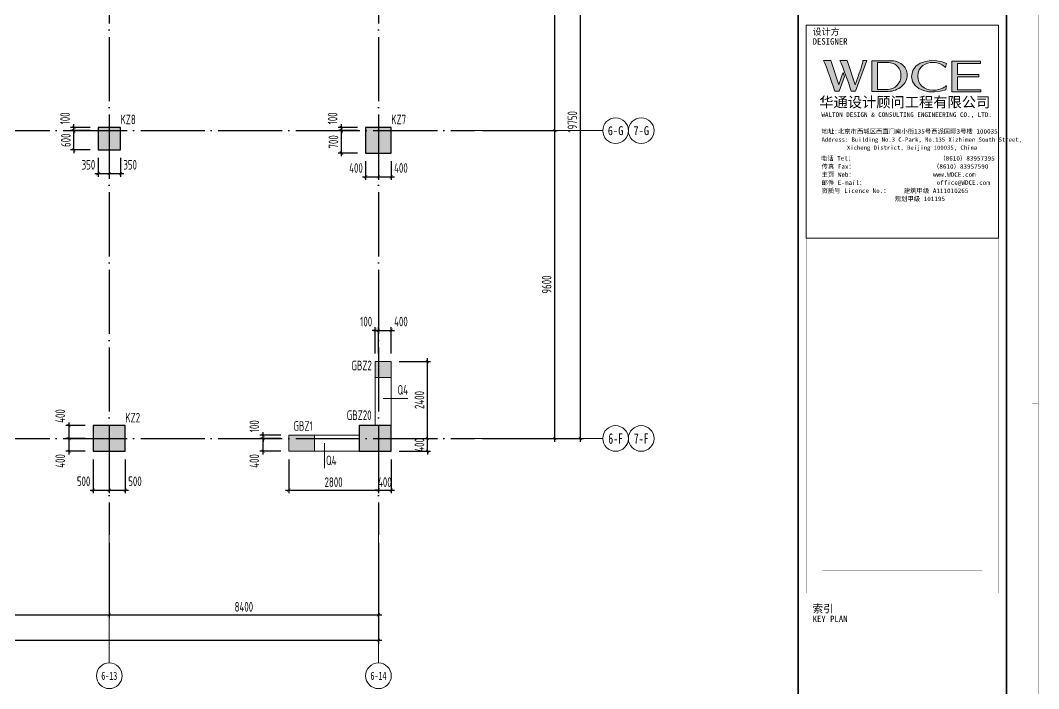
# Model space of a CAD drawing. Header units: millimetres. Extents: x -202076 to 1082610, y -439651 to 179350.
# Drawn here: x 141768 to 173545, y -146481 to -125643 of the extents above; entities that cross this region are included whole.
import ezdxf
from ezdxf.enums import TextEntityAlignment as Align

# ---------------------------------------------------------------- set-up
doc = ezdxf.new("R2010")
doc.units = ezdxf.units.MM
doc.header["$LTSCALE"] = 1000
doc.linetypes.add('DOTE', pattern=[2.42, 2, -0.2, 0.02, -0.2])
for name, color, linetype in [('02-TEXT_轴号', 7, 'Continuous'), ('A_AXIS-轴线', 36, 'DOTE'), ('AXIS_TEXT', 7, 'Continuous'), ('COLU', 5, 'Continuous')]:
    doc.layers.add(name, color=color, linetype=linetype)
for name, color, linetype, lineweight in [('COLU_TEXT', 6, 'Continuous', 0), ('DIM', 3, 'Continuous', 0), ('WALL', 2, 'Continuous', 0), ('墙柱名称编号', 7, 'Continuous', 18), ('墙柱轮廓', 7, 'Continuous', 18), ('墙身名称编号', 3, 'Continuous', 18), ('墙身标注引线', 3, 'Continuous', 18), ('边缘构件填充', 253, 'Continuous', 18)]:
    doc.layers.add(name, color=color, linetype=linetype, lineweight=lineweight)
doc.styles.add('_TCH_AXIS', font='STXIHEI.TTF', dxfattribs={"width": 0.75})
doc.styles.add('COMPLEX', font='COMPLEX')
doc.styles.add('TSSD_Dimension', font='tssdeng.shx', dxfattribs={"width": 0.7, "bigfont": 'hztxt.shx'})
doc.styles.add('TSSD_Rein', font='tssdeng.shx', dxfattribs={"width": 0.7, "bigfont": 'hztxt.shx'})
doc.styles.add('图签信息$0$hwxh', font='STXIHEI.TTF')
doc.styles.add('图签信息$0$华文细黑', font='STXIHEI.TTF', dxfattribs={"height": 10})
doc.dimstyles.new('TSSD_100_100', dxfattribs={"dimtxt": 300, "dimasz": 100, "dimexe": 100, "dimexo": 250, "dimgap": 100, "dimtad": 1, "dimdec": 0, "dimzin": 0, "dimdsep": 46, "dimtxsty": 'TSSD_Dimension', "dimblk": 'ARCHTICK', "dimcen": 0, "dimdle": 100, "dimclrt": 7, "dimadec": 0, "dimazin": 0, "dimtfac": 1, "dimtdec": 0, "dimtix": 1, "dimtmove": 2, "dimatfit": 3, "dimfxl": 1, "dimtolj": 1, "dimtzin": 0, "dimarcsym": 0})

# ---------------------------------------------------------------- blocks, each defined once
blk = doc.blocks.new('_AXISO')
blk.add_circle((0, 0), 0.5)
at = {"layer": 'AXIS_TEXT', "style": 'COMPLEX', "width": 1.041667}
blk.add_attdef('A', text='', height=0.56, dxfattribs=at).set_placement((-0.25, -0.28), (0.25, -0.28), align=Align.FIT)
blk = doc.blocks.new('图签信息$0$logo2')
h = blk.add_hatch(color=7)
h.paths.add_polyline_path([(19.02, -7.36), (15.84, -7.36), (15.84, -3.97), (18.97, -3.97), (18.97, -4.24), (16.46, -4.24), (16.46, -5.45), (18.81, -5.45), (18.81, -5.69), (16.47, -5.69), (16.47, -7.12), (19.02, -7.12)])
edge = h.paths.add_edge_path()
edge.add_spline(control_points=[(15.26, -4.21), (15.26, -4.21), (15.13, -4.65), (15.13, -4.65), (15.13, -4.65), (14.62, -4.1), (13.73, -4.1), (13.04, -4.1), (12.07, -4.54), (12.08, -5.62), (12.08, -6.49), (12.77, -7.16), (13.73, -7.17), (14.66, -7.17), (15.23, -6.68), (15.23, -6.68), (15.23, -6.68), (15.16, -7.11), (15.16, -7.11), (13.63, -7.7), (11.42, -7.29), (11.41, -5.64), (11.4, -3.72), (14.16, -3.66), (15.26, -4.21)], knot_values=[0, 0, 0, 0, 1, 1, 1, 2, 2, 2, 3, 3, 3, 4, 4, 4, 5, 5, 5, 6, 6, 6, 7, 7, 7, 8, 8, 8, 8], degree=3, periodic=0)
edge = h.paths.add_edge_path(flags=16)
edge.add_spline(control_points=[(10.23, -5.57), (10.23, -5.16), (10.12, -4.83), (9.9, -4.58), (9.63, -4.27), (9.23, -4.12), (8.69, -4.12), (8.69, -4.12), (7.64, -4.12), (7.64, -4.12), (7.64, -4.12), (7.64, -7.1), (7.64, -7.1), (7.64, -7.1), (8.66, -7.1), (8.66, -7.1), (9.13, -7.1), (9.52, -6.93), (9.82, -6.6), (10.09, -6.31), (10.23, -5.96), (10.23, -5.57)], knot_values=[0, 0, 0, 0, 1, 1, 1, 2, 2, 2, 3, 3, 3, 4, 4, 4, 5, 5, 5, 6, 6, 6, 7, 7, 7, 7], degree=3, periodic=0)
edge = h.paths.add_edge_path()
edge.add_spline(control_points=[(10.92, -5.51), (10.92, -5.96), (10.72, -6.37), (10.34, -6.72), (9.92, -7.1), (9.41, -7.29), (8.82, -7.29), (8.82, -7.29), (7.03, -7.29), (7.03, -7.29), (7.03, -7.29), (7.03, -3.92), (7.03, -3.92), (7.03, -3.92), (9.1, -3.92), (9.1, -3.92), (9.59, -3.92), (10.01, -4.06), (10.36, -4.34), (10.73, -4.64), (10.92, -5.03), (10.92, -5.51)], knot_values=[0, 0, 0, 0, 1, 1, 1, 2, 2, 2, 3, 3, 3, 4, 4, 4, 5, 5, 5, 6, 6, 6, 7, 7, 7, 7], degree=3, periodic=0)
at = {"lineweight": 0}
blk.add_lwpolyline([(19.02, -7.36), (15.84, -7.36), (15.84, -3.97), (18.97, -3.97), (18.97, -4.24), (16.46, -4.24), (16.46, -5.45), (18.81, -5.45), (18.81, -5.69), (16.47, -5.69), (16.47, -7.12), (19.02, -7.12), (19.02, -7.36)], dxfattribs=at)
for points, knots in [([(10.92, -5.51), (10.92, -5.96), (10.72, -6.37), (10.34, -6.72), (9.92, -7.1), (9.41, -7.29), (8.82, -7.29), (8.82, -7.29), (7.03, -7.29), (7.03, -7.29), (7.03, -7.29), (7.03, -3.92), (7.03, -3.92), (7.03, -3.92), (9.1, -3.92), (9.1, -3.92), (9.59, -3.92), (10.01, -4.06), (10.36, -4.34), (10.73, -4.64), (10.92, -5.03), (10.92, -5.51)], [0, 0, 0, 0, 1, 1, 1, 2, 2, 2, 3, 3, 3, 4, 4, 4, 5, 5, 5, 6, 6, 6, 7, 7, 7, 7]), ([(10.23, -5.57), (10.23, -5.16), (10.12, -4.83), (9.9, -4.58), (9.63, -4.27), (9.23, -4.12), (8.69, -4.12), (8.69, -4.12), (7.64, -4.12), (7.64, -4.12), (7.64, -4.12), (7.64, -7.1), (7.64, -7.1), (7.64, -7.1), (8.66, -7.1), (8.66, -7.1), (9.13, -7.1), (9.52, -6.93), (9.82, -6.6), (10.09, -6.31), (10.23, -5.96), (10.23, -5.57)], [0, 0, 0, 0, 1, 1, 1, 2, 2, 2, 3, 3, 3, 4, 4, 4, 5, 5, 5, 6, 6, 6, 7, 7, 7, 7]), ([(15.26, -4.21), (15.26, -4.21), (15.13, -4.65), (15.13, -4.65), (15.13, -4.65), (14.62, -4.1), (13.73, -4.1), (13.04, -4.1), (12.07, -4.54), (12.08, -5.62), (12.08, -6.49), (12.77, -7.16), (13.73, -7.17), (14.66, -7.17), (15.23, -6.68), (15.23, -6.68), (15.23, -6.68), (15.16, -7.11), (15.16, -7.11), (13.63, -7.7), (11.42, -7.29), (11.41, -5.64), (11.4, -3.72), (14.16, -3.66), (15.26, -4.21)], [0, 0, 0, 0, 1, 1, 1, 2, 2, 2, 3, 3, 3, 4, 4, 4, 5, 5, 5, 6, 6, 6, 7, 7, 7, 8, 8, 8, 8])]:
    blk.add_open_spline(points, degree=3, knots=knots, dxfattribs=at)
blk = doc.blocks.new('图签信息$0$logo1')
h = blk.add_hatch(color=8)
edge = h.paths.add_edge_path()
edge.add_spline(control_points=[(3.86, -5.21), (3.63, -5.88), (3.39, -6.56), (3.39, -6.56), (3.39, -6.56), (2.5, -3.91), (2.5, -3.91), (2.5, -3.91), (1.8, -3.91), (1.69, -3.91), (2.02, -4.39), (2.95, -7.27), (2.95, -7.27), (2.95, -7.27), (3.44, -7.27), (3.44, -7.27), (3.44, -7.27), (4.03, -5.66), (4.03, -5.66), (4.03, -5.66), (3.86, -5.21), (3.86, -5.21)], knot_values=[0, 0, 0, 0, 1, 1, 1, 2, 2, 2, 3, 3, 3, 4, 4, 4, 5, 5, 5, 6, 6, 6, 7, 7, 7, 7], degree=3, periodic=0)
h = blk.add_hatch(color=7)
edge = h.paths.add_edge_path()
edge.add_spline(control_points=[(6.04, -3.91), (6.09, -4.1), (5.2, -6.56), (5.2, -6.56), (5.2, -6.56), (4.3, -3.91), (4.3, -3.91), (4.3, -3.91), (3.6, -3.91), (3.49, -3.91), (3.82, -4.39), (4.75, -7.27), (4.75, -7.27), (4.75, -7.27), (5.24, -7.27), (5.24, -7.27), (5.24, -7.27), (6.33, -4.3), (6.33, -4.3), (6.33, -4.3), (6.48, -3.91), (6.48, -3.91), (6.48, -3.91), (6.21, -3.91), (6.04, -3.91)], knot_values=[0, 0, 0, 0, 1, 1, 1, 2, 2, 2, 3, 3, 3, 4, 4, 4, 5, 5, 5, 6, 6, 6, 7, 7, 7, 8, 8, 8, 8], degree=3, periodic=0)
at = {"color": 8, "lineweight": 0}
blk.add_open_spline([(3.86, -5.21), (3.63, -5.88), (3.39, -6.56), (3.39, -6.56), (3.39, -6.56), (2.5, -3.91), (2.5, -3.91), (2.5, -3.91), (1.8, -3.91), (1.69, -3.91), (2.02, -4.39), (2.95, -7.27), (2.95, -7.27), (2.95, -7.27), (3.44, -7.27), (3.44, -7.27), (3.44, -7.27), (4.03, -5.66), (4.03, -5.66), (4.03, -5.66), (3.86, -5.21), (3.86, -5.21)], degree=3, knots=[0, 0, 0, 0, 1, 1, 1, 2, 2, 2, 3, 3, 3, 4, 4, 4, 5, 5, 5, 6, 6, 6, 7, 7, 7, 7], dxfattribs=at)
at = {"lineweight": 0}
blk.add_open_spline([(6.04, -3.91), (6.09, -4.1), (5.2, -6.56), (5.2, -6.56), (5.2, -6.56), (4.3, -3.91), (4.3, -3.91), (4.3, -3.91), (3.6, -3.91), (3.49, -3.91), (3.82, -4.39), (4.75, -7.27), (4.75, -7.27), (4.75, -7.27), (5.24, -7.27), (5.24, -7.27), (5.24, -7.27), (6.33, -4.3), (6.33, -4.3), (6.33, -4.3), (6.48, -3.91), (6.48, -3.91), (6.48, -3.91), (6.21, -3.91), (6.04, -3.91)], degree=3, knots=[0, 0, 0, 0, 1, 1, 1, 2, 2, 2, 3, 3, 3, 4, 4, 4, 5, 5, 5, 6, 6, 6, 7, 7, 7, 8, 8, 8, 8], dxfattribs=at)
blk.add_blockref('图签信息$0$logo2', (0, 0))
blk = doc.blocks.new('图签信息$0$时间-logo')
at = {"layer": 'Defpoints', "lineweight": 0}
blk.add_lwpolyline([(0, -23.46), (-21.17, -23.46), (-21.17, 0), (0, 0), (0, -23.46)], dxfattribs=at)
blk.add_blockref('图签信息$0$logo1', (-20.97, 0))
at = {"style": '图签信息$0$hwxh'}
for s, height, p in [('华通设计顾问工程有限公司 ', 1.15, (-19.73, -9.05)), ('WALTON DESIGN & CONSULTING ENGINEERING CO., LTD.', 0.5, (-19.5, -10.1)), ('Address: Building No.3 C-Park, No.135 Xizhimen South Street, ', 0.47, (-19.48, -12.83)), ('地址:北京市西城区西直门南小街135号西派国际3号楼 100035', 0.5, (-19.48, -11.94)), ('Xicheng District, Beijing 100035, China ', 0.47, (-16.69, -13.72)), ('电话 Tel：                        （8610）83957395 ', 0.5, (-19.56, -14.91)), ('传真 Fax：                      （8610）83957590 ', 0.5, (-19.48, -15.8)), ('主页 Web：                      www.WDCE.com ', 0.5, (-19.48, -16.69)), ('资质号 Licence No.：    建筑甲级 A111010265 ', 0.5, (-19.48, -18.47)), ('邮件 E-mail：                    office@WDCE.com ', 0.5, (-19.48, -17.58)), ('   规划甲级 101195', 0.5, (-12.6, -19.36))]:
    blk.add_text(s, height=height, dxfattribs=at).set_placement(p)
blk = doc.blocks.new('图签信息')
at = {"const_width": 0.5}
blk.add_lwpolyline([(-65, 0), (0, 0), (0, 500.5), (-65, 500.5)], close=True, dxfattribs=at)
at = {"const_width": 0.05}
for points in [[(-62.5, 404.92), (-62.5, 227.83)], [(-62.5, 404.92), (-2.5, 404.92)], [(-62.5, 227.83), (-2.5, 227.83), (-2.5, 404.92)], [(-57.5, 338.36), (-7.5, 338.36)], [(-57.5, 288.83), (-7.5, 288.83)], [(-57.5, 234.85), (-7.5, 234.85)], [(-62.5, 227.83), (-2.5, 227.83)], [(-62.5, 217.74), (-2.5, 217.74)]]:
    blk.add_lwpolyline(points, dxfattribs=at)
at = {"ltscale": 0.001, "xscale": 2.834689937531525, "yscale": 2.834689937531525, "zscale": 2.834689937531525}
blk.add_blockref('图签信息$0$时间-logo', (-2.5, 404.92), dxfattribs=at)
at = {"style": '图签信息$0$华文细黑'}
for s, height, p in [('设计方', 2, (-60.5, 403.83)), ('DESIGNER', 2, (-60.5, 400.83)), ('索引', 2.4, (-60.5, 224.14)), ('KEY PLAN', 2, (-60.5, 220.74))]:
    blk.add_text(s, height=height, dxfattribs=at).set_placement(p, align=Align.TOP_LEFT)
blk = doc.blocks.new('图签-A1')
at = {"color": 2}
blk.add_blockref('图签信息', (0, 0), dxfattribs=at)
blk = doc.blocks.new('_ARCHTICK')
at = {"color": 0, "linetype": 'ByBlock', "const_width": 0.15}
blk.add_lwpolyline([(-0.5, -0.5), (0.5, 0.5)], dxfattribs=at)
blk = doc.blocks.new('*D659')
at = {"layer": 'Defpoints', "color": 0, "transparency": 16777216}
for p in [(155943, -129081), (158443, -129081), (155943, -138681)]:
    blk.add_point(p, dxfattribs=at)
at = {"layer": 'DIM', "color": 0, "lineweight": -2, "transparency": 16777216}
for p, q in [((158443, -138781), (158443, -128981)), ((156193, -129081), (158543, -129081)), ((156193, -138681), (158543, -138681))]:
    blk.add_line(p, q, dxfattribs=at)
at = {"layer": 'DIM', "color": 0, "lineweight": -2, "transparency": 16777216, "xscale": 100, "yscale": 100, "zscale": 100}
for p, rotation in [((158443, -129081), 90), ((158443, -138681), 270)]:
    blk.add_blockref('_ARCHTICK', p, dxfattribs=dict(at, rotation=rotation))
at = {"layer": 'DIM', "color": 7, "transparency": 16777216, "insert": (158193, -133881), "char_height": 300, "attachment_point": 5, "rotation": 90, "style": 'TSSD_Dimension'}
blk.add_mtext('\\A1;9600', dxfattribs=at)
blk = doc.blocks.new('*D660')
at = {"layer": 'Defpoints', "color": 0, "transparency": 16777216}
for p in [(155943, -119481), (158443, -119481), (155943, -129081)]:
    blk.add_point(p, dxfattribs=at)
at = {"layer": 'DIM', "color": 0, "lineweight": -2, "transparency": 16777216}
for p, q in [((156193, -119481), (158543, -119481)), ((158443, -129181), (158443, -119381)), ((156193, -129081), (158543, -129081))]:
    blk.add_line(p, q, dxfattribs=at)
at = {"layer": 'DIM', "color": 0, "lineweight": -2, "transparency": 16777216, "xscale": 100, "yscale": 100, "zscale": 100}
for p, rotation in [((158443, -119481), 90), ((158443, -129081), 270)]:
    blk.add_blockref('_ARCHTICK', p, dxfattribs=dict(at, rotation=rotation))
at = {"layer": 'DIM', "color": 7, "transparency": 16777216, "insert": (158193, -124281), "char_height": 300, "attachment_point": 5, "rotation": 90, "style": 'TSSD_Dimension'}
blk.add_mtext('\\A1;9600', dxfattribs=at)
blk = doc.blocks.new('*D661')
at = {"layer": 'Defpoints', "color": 0, "transparency": 16777216}
for p in [(155943, -118931), (159243, -118931), (155943, -138681)]:
    blk.add_point(p, dxfattribs=at)
at = {"layer": 'DIM', "color": 0, "lineweight": -2, "transparency": 16777216}
for p, q in [((159243, -138781), (159243, -118831)), ((156193, -118931), (159343, -118931)), ((156193, -138681), (159343, -138681))]:
    blk.add_line(p, q, dxfattribs=at)
at = {"layer": 'DIM', "color": 0, "lineweight": -2, "transparency": 16777216, "xscale": 100, "yscale": 100, "zscale": 100}
for p, rotation in [((159243, -118931), 90), ((159243, -138681), 270)]:
    blk.add_blockref('_ARCHTICK', p, dxfattribs=dict(at, rotation=rotation))
at = {"layer": 'DIM', "color": 7, "transparency": 16777216, "insert": (158993, -128806), "char_height": 300, "attachment_point": 5, "rotation": 90, "style": 'TSSD_Dimension'}
blk.add_mtext('\\A1;19750', dxfattribs=at)
blk = doc.blocks.new('*D667')
at = {"layer": 'Defpoints', "color": 0, "transparency": 16777216}
for p in [(136143, -141681), (144543, -141681), (144543, -144181)]:
    blk.add_point(p, dxfattribs=at)
at = {"layer": 'DIM', "color": 0, "lineweight": -2, "transparency": 16777216}
for p, q in [((136143, -141931), (136143, -144281)), ((144543, -141931), (144543, -144281)), ((136043, -144181), (144643, -144181))]:
    blk.add_line(p, q, dxfattribs=at)
at = {"layer": 'DIM', "color": 0, "lineweight": -2, "transparency": 16777216, "xscale": 100, "yscale": 100, "zscale": 100, "rotation": 180}
blk.add_blockref('_ARCHTICK', (136143, -144181), dxfattribs=at)
at = {"layer": 'DIM', "color": 0, "lineweight": -2, "transparency": 16777216, "xscale": 100, "yscale": 100, "zscale": 100}
blk.add_blockref('_ARCHTICK', (144543, -144181), dxfattribs=at)
at = {"layer": 'DIM', "color": 7, "transparency": 16777216, "insert": (140343, -143931), "char_height": 300, "attachment_point": 5, "style": 'TSSD_Dimension'}
blk.add_mtext('\\A1;8400', dxfattribs=at)
blk = doc.blocks.new('*D668')
at = {"layer": 'Defpoints', "color": 0, "transparency": 16777216}
for p in [(144543, -141681), (152943, -141681), (152943, -144181)]:
    blk.add_point(p, dxfattribs=at)
at = {"layer": 'DIM', "color": 0, "lineweight": -2, "transparency": 16777216}
for p, q in [((144543, -141931), (144543, -144281)), ((152943, -141931), (152943, -144281)), ((144443, -144181), (153043, -144181))]:
    blk.add_line(p, q, dxfattribs=at)
at = {"layer": 'DIM', "color": 0, "lineweight": -2, "transparency": 16777216, "xscale": 100, "yscale": 100, "zscale": 100, "rotation": 180}
blk.add_blockref('_ARCHTICK', (144543, -144181), dxfattribs=at)
at = {"layer": 'DIM', "color": 0, "lineweight": -2, "transparency": 16777216, "xscale": 100, "yscale": 100, "zscale": 100}
blk.add_blockref('_ARCHTICK', (152943, -144181), dxfattribs=at)
at = {"layer": 'DIM', "color": 7, "transparency": 16777216, "insert": (148743, -143931), "char_height": 300, "attachment_point": 5, "style": 'TSSD_Dimension'}
blk.add_mtext('\\A1;8400', dxfattribs=at)
blk = doc.blocks.new('*D669')
at = {"layer": 'Defpoints', "color": 0, "transparency": 16777216}
for p in [(102543, -141681), (152943, -141681), (102543, -144981)]:
    blk.add_point(p, dxfattribs=at)
at = {"layer": 'DIM', "color": 0, "lineweight": -2, "transparency": 16777216}
for p, q in [((102543, -141931), (102543, -145081)), ((152943, -141931), (152943, -145081)), ((153043, -144981), (102443, -144981))]:
    blk.add_line(p, q, dxfattribs=at)
at = {"layer": 'DIM', "color": 0, "lineweight": -2, "transparency": 16777216, "xscale": 100, "yscale": 100, "zscale": 100, "rotation": 180}
blk.add_blockref('_ARCHTICK', (102543, -144981), dxfattribs=at)
at = {"layer": 'DIM', "color": 0, "lineweight": -2, "transparency": 16777216, "xscale": 100, "yscale": 100, "zscale": 100}
blk.add_blockref('_ARCHTICK', (152943, -144981), dxfattribs=at)
at = {"layer": 'DIM', "color": 7, "transparency": 16777216, "insert": (127743, -144731), "char_height": 300, "attachment_point": 5, "style": 'TSSD_Dimension'}
blk.add_mtext('\\A1;50400', dxfattribs=at)
blk = doc.blocks.new('*D686')
at = {"layer": 'Defpoints', "color": 0, "transparency": 16777216}
for p in [(144043, -139081), (144543, -139081), (144543, -140291)]:
    blk.add_point(p, dxfattribs=at)
at = {"layer": 'DIM', "color": 0, "lineweight": -2, "transparency": 16777216}
for p, q in [((144043, -139331), (144043, -140391)), ((144543, -139331), (144543, -140391)), ((143943, -140291), (144643, -140291))]:
    blk.add_line(p, q, dxfattribs=at)
at = {"layer": 'DIM', "color": 0, "lineweight": -2, "transparency": 16777216, "xscale": 100, "yscale": 100, "zscale": 100, "rotation": 180}
blk.add_blockref('_ARCHTICK', (144043, -140291), dxfattribs=at)
at = {"layer": 'DIM', "color": 0, "lineweight": -2, "transparency": 16777216, "xscale": 100, "yscale": 100, "zscale": 100}
blk.add_blockref('_ARCHTICK', (144543, -140291), dxfattribs=at)
at = {"layer": 'DIM', "color": 7, "transparency": 16777216, "insert": (143742, -140016), "char_height": 300, "attachment_point": 5, "style": 'TSSD_Dimension'}
blk.add_mtext('\\A1;500', dxfattribs=at)
blk = doc.blocks.new('*D687')
at = {"layer": 'Defpoints', "color": 0, "transparency": 16777216}
for p in [(144543, -139081), (145043, -139081), (145043, -140291)]:
    blk.add_point(p, dxfattribs=at)
at = {"layer": 'DIM', "color": 0, "lineweight": -2, "transparency": 16777216}
for p, q in [((144543, -139331), (144543, -140391)), ((145043, -139331), (145043, -140391)), ((144443, -140291), (145143, -140291))]:
    blk.add_line(p, q, dxfattribs=at)
at = {"layer": 'DIM', "color": 0, "lineweight": -2, "transparency": 16777216, "xscale": 100, "yscale": 100, "zscale": 100, "rotation": 180}
blk.add_blockref('_ARCHTICK', (144543, -140291), dxfattribs=at)
at = {"layer": 'DIM', "color": 0, "lineweight": -2, "transparency": 16777216, "xscale": 100, "yscale": 100, "zscale": 100}
blk.add_blockref('_ARCHTICK', (145043, -140291), dxfattribs=at)
at = {"layer": 'DIM', "color": 7, "transparency": 16777216, "insert": (145344, -140016), "char_height": 300, "attachment_point": 5, "style": 'TSSD_Dimension'}
blk.add_mtext('\\A1;500', dxfattribs=at)
blk = doc.blocks.new('*D688')
at = {"layer": 'Defpoints', "color": 0, "transparency": 16777216}
for p in [(150143, -139081), (152943, -139081), (152943, -140291)]:
    blk.add_point(p, dxfattribs=at)
at = {"layer": 'DIM', "color": 0, "lineweight": -2, "transparency": 16777216}
for p, q in [((150143, -139331), (150143, -140391)), ((152943, -139331), (152943, -140391)), ((150043, -140291), (153043, -140291))]:
    blk.add_line(p, q, dxfattribs=at)
at = {"layer": 'DIM', "color": 0, "lineweight": -2, "transparency": 16777216, "xscale": 100, "yscale": 100, "zscale": 100, "rotation": 180}
blk.add_blockref('_ARCHTICK', (150143, -140291), dxfattribs=at)
at = {"layer": 'DIM', "color": 0, "lineweight": -2, "transparency": 16777216, "xscale": 100, "yscale": 100, "zscale": 100}
blk.add_blockref('_ARCHTICK', (152943, -140291), dxfattribs=at)
at = {"layer": 'DIM', "color": 7, "transparency": 16777216, "insert": (151543, -140041), "char_height": 300, "attachment_point": 5, "style": 'TSSD_Dimension'}
blk.add_mtext('\\A1;2800', dxfattribs=at)
blk = doc.blocks.new('*D689')
at = {"layer": 'Defpoints', "color": 0, "transparency": 16777216}
for p in [(152943, -139081), (153343, -139081), (153343, -140291)]:
    blk.add_point(p, dxfattribs=at)
at = {"layer": 'DIM', "color": 0, "lineweight": -2, "transparency": 16777216}
for p, q in [((152943, -139331), (152943, -140391)), ((153343, -139331), (153343, -140391)), ((152943, -140291), (152843, -140291)), ((152943, -140291), (153343, -140291)), ((153343, -140291), (153443, -140291))]:
    blk.add_line(p, q, dxfattribs=at)
at = {"layer": 'DIM', "color": 0, "lineweight": -2, "transparency": 16777216, "xscale": 100, "yscale": 100, "zscale": 100}
blk.add_blockref('_ARCHTICK', (152943, -140291), dxfattribs=at)
at = {"layer": 'DIM', "color": 0, "lineweight": -2, "transparency": 16777216, "xscale": 100, "yscale": 100, "zscale": 100, "rotation": 180}
blk.add_blockref('_ARCHTICK', (153343, -140291), dxfattribs=at)
at = {"layer": 'DIM', "color": 7, "transparency": 16777216, "insert": (153143, -140041), "char_height": 300, "attachment_point": 5, "style": 'TSSD_Dimension'}
blk.add_mtext('\\A1;400', dxfattribs=at)
blk = doc.blocks.new('*D692')
at = {"layer": 'Defpoints', "color": 0, "transparency": 16777216}
for p in [(152943, -135309), (152843, -136281), (152943, -136281)]:
    blk.add_point(p, dxfattribs=at)
at = {"layer": 'DIM', "color": 0, "lineweight": -2, "transparency": 16777216}
for p, q in [((152843, -135309), (152743, -135309)), ((152843, -136031), (152843, -135209)), ((152843, -135309), (152943, -135309)), ((152943, -136031), (152943, -135209)), ((152943, -135309), (153043, -135309))]:
    blk.add_line(p, q, dxfattribs=at)
at = {"layer": 'DIM', "color": 0, "lineweight": -2, "transparency": 16777216, "xscale": 100, "yscale": 100, "zscale": 100}
blk.add_blockref('_ARCHTICK', (152843, -135309), dxfattribs=at)
at = {"layer": 'DIM', "color": 0, "lineweight": -2, "transparency": 16777216, "xscale": 100, "yscale": 100, "zscale": 100, "rotation": 180}
blk.add_blockref('_ARCHTICK', (152943, -135309), dxfattribs=at)
at = {"layer": 'DIM', "color": 7, "transparency": 16777216, "insert": (152560, -135034), "char_height": 300, "attachment_point": 5, "style": 'TSSD_Dimension'}
blk.add_mtext('\\A1;100', dxfattribs=at)
blk = doc.blocks.new('*D693')
at = {"layer": 'Defpoints', "color": 0, "transparency": 16777216}
for p in [(153343, -135309), (152943, -136281), (153343, -136281)]:
    blk.add_point(p, dxfattribs=at)
at = {"layer": 'DIM', "color": 0, "lineweight": -2, "transparency": 16777216}
for p, q in [((152843, -135309), (153443, -135309)), ((152943, -136031), (152943, -135209)), ((153343, -136031), (153343, -135209))]:
    blk.add_line(p, q, dxfattribs=at)
at = {"layer": 'DIM', "color": 0, "lineweight": -2, "transparency": 16777216, "xscale": 100, "yscale": 100, "zscale": 100, "rotation": 180}
blk.add_blockref('_ARCHTICK', (152943, -135309), dxfattribs=at)
at = {"layer": 'DIM', "color": 0, "lineweight": -2, "transparency": 16777216, "xscale": 100, "yscale": 100, "zscale": 100}
blk.add_blockref('_ARCHTICK', (153343, -135309), dxfattribs=at)
at = {"layer": 'DIM', "color": 7, "transparency": 16777216, "insert": (153644, -135034), "char_height": 300, "attachment_point": 5, "style": 'TSSD_Dimension'}
blk.add_mtext('\\A1;400', dxfattribs=at)
blk = doc.blocks.new('*D701')
at = {"layer": 'Defpoints', "color": 0, "transparency": 16777216}
for p in [(153343, -138681), (154472, -138681), (153343, -139081)]:
    blk.add_point(p, dxfattribs=at)
at = {"layer": 'DIM', "color": 0, "lineweight": -2, "transparency": 16777216}
for p, q in [((153593, -138681), (154572, -138681)), ((154472, -138681), (154472, -138581)), ((154472, -139081), (154472, -138681)), ((153593, -139081), (154572, -139081)), ((154472, -139081), (154472, -139181))]:
    blk.add_line(p, q, dxfattribs=at)
at = {"layer": 'DIM', "color": 0, "lineweight": -2, "transparency": 16777216, "xscale": 100, "yscale": 100, "zscale": 100}
for p, rotation in [((154472, -138681), 270), ((154472, -139081), 90)]:
    blk.add_blockref('_ARCHTICK', p, dxfattribs=dict(at, rotation=rotation))
at = {"layer": 'DIM', "color": 7, "transparency": 16777216, "insert": (154222, -138881), "char_height": 300, "attachment_point": 5, "rotation": 90, "style": 'TSSD_Dimension'}
blk.add_mtext('\\A1;400', dxfattribs=at)
blk = doc.blocks.new('*D702')
at = {"layer": 'Defpoints', "color": 0, "transparency": 16777216}
for p in [(153343, -136281), (154472, -136281), (153343, -138681)]:
    blk.add_point(p, dxfattribs=at)
at = {"layer": 'DIM', "color": 0, "lineweight": -2, "transparency": 16777216}
for p, q in [((153593, -136281), (154572, -136281)), ((154472, -138781), (154472, -136181)), ((153593, -138681), (154572, -138681))]:
    blk.add_line(p, q, dxfattribs=at)
at = {"layer": 'DIM', "color": 0, "lineweight": -2, "transparency": 16777216, "xscale": 100, "yscale": 100, "zscale": 100}
for p, rotation in [((154472, -136281), 90), ((154472, -138681), 270)]:
    blk.add_blockref('_ARCHTICK', p, dxfattribs=dict(at, rotation=rotation))
at = {"layer": 'DIM', "color": 7, "transparency": 16777216, "insert": (154222, -137481), "char_height": 300, "attachment_point": 5, "rotation": 90, "style": 'TSSD_Dimension'}
blk.add_mtext('\\A1;2400', dxfattribs=at)
blk = doc.blocks.new('*D723')
at = {"layer": 'Defpoints', "color": 0, "transparency": 16777216}
for p in [(143287, -138681), (144043, -138681), (144043, -139081)]:
    blk.add_point(p, dxfattribs=at)
at = {"layer": 'DIM', "color": 0, "lineweight": -2, "transparency": 16777216}
for p, q in [((143793, -138681), (143187, -138681)), ((143287, -139181), (143287, -138581)), ((143793, -139081), (143187, -139081))]:
    blk.add_line(p, q, dxfattribs=at)
at = {"layer": 'DIM', "color": 0, "lineweight": -2, "transparency": 16777216, "xscale": 100, "yscale": 100, "zscale": 100}
for p, rotation in [((143287, -138681), 90), ((143287, -139081), 270)]:
    blk.add_blockref('_ARCHTICK', p, dxfattribs=dict(at, rotation=rotation))
at = {"layer": 'DIM', "color": 7, "transparency": 16777216, "insert": (143012, -139382), "char_height": 300, "attachment_point": 5, "rotation": 90, "style": 'TSSD_Dimension'}
blk.add_mtext('\\A1;400', dxfattribs=at)
blk = doc.blocks.new('*D724')
at = {"layer": 'Defpoints', "color": 0, "transparency": 16777216}
for p in [(143287, -138281), (144043, -138281), (144043, -138681)]:
    blk.add_point(p, dxfattribs=at)
at = {"layer": 'DIM', "color": 0, "lineweight": -2, "transparency": 16777216}
for p, q in [((143287, -138781), (143287, -138181)), ((143793, -138281), (143187, -138281)), ((143793, -138681), (143187, -138681))]:
    blk.add_line(p, q, dxfattribs=at)
at = {"layer": 'DIM', "color": 0, "lineweight": -2, "transparency": 16777216, "xscale": 100, "yscale": 100, "zscale": 100}
for p, rotation in [((143287, -138281), 90), ((143287, -138681), 270)]:
    blk.add_blockref('_ARCHTICK', p, dxfattribs=dict(at, rotation=rotation))
at = {"layer": 'DIM', "color": 7, "transparency": 16777216, "insert": (143012, -137980), "char_height": 300, "attachment_point": 5, "rotation": 90, "style": 'TSSD_Dimension'}
blk.add_mtext('\\A1;400', dxfattribs=at)
blk = doc.blocks.new('*D737')
at = {"layer": 'Defpoints', "color": 0, "transparency": 16777216}
for p in [(143437, -129081), (144193, -129081), (144193, -129681)]:
    blk.add_point(p, dxfattribs=at)
at = {"layer": 'DIM', "color": 0, "lineweight": -2, "transparency": 16777216}
for p, q in [((143437, -129081), (143437, -128981)), ((143943, -129081), (143337, -129081)), ((143437, -129681), (143437, -129081)), ((143943, -129681), (143337, -129681)), ((143437, -129681), (143437, -129781))]:
    blk.add_line(p, q, dxfattribs=at)
at = {"layer": 'DIM', "color": 0, "lineweight": -2, "transparency": 16777216, "xscale": 100, "yscale": 100, "zscale": 100}
for p, rotation in [((143437, -129081), 270), ((143437, -129681), 90)]:
    blk.add_blockref('_ARCHTICK', p, dxfattribs=dict(at, rotation=rotation))
at = {"layer": 'DIM', "color": 7, "transparency": 16777216, "insert": (143187, -129381), "char_height": 300, "attachment_point": 5, "rotation": 90, "style": 'TSSD_Dimension'}
blk.add_mtext('\\A1;600', dxfattribs=at)
blk = doc.blocks.new('*D738')
at = {"layer": 'Defpoints', "color": 0, "transparency": 16777216}
for p in [(143437, -128981), (144193, -128981), (144193, -129081)]:
    blk.add_point(p, dxfattribs=at)
at = {"layer": 'DIM', "color": 0, "lineweight": -2, "transparency": 16777216}
for p, q in [((143943, -128981), (143337, -128981)), ((143437, -128981), (143437, -128881)), ((143437, -129081), (143437, -128981)), ((143943, -129081), (143337, -129081)), ((143437, -129081), (143437, -129181))]:
    blk.add_line(p, q, dxfattribs=at)
at = {"layer": 'DIM', "color": 0, "lineweight": -2, "transparency": 16777216, "xscale": 100, "yscale": 100, "zscale": 100}
for p, rotation in [((143437, -128981), 270), ((143437, -129081), 90)]:
    blk.add_blockref('_ARCHTICK', p, dxfattribs=dict(at, rotation=rotation))
at = {"layer": 'DIM', "color": 7, "transparency": 16777216, "insert": (143162, -128699), "char_height": 300, "attachment_point": 5, "rotation": 90, "style": 'TSSD_Dimension'}
blk.add_mtext('\\A1;100', dxfattribs=at)
blk = doc.blocks.new('*D739')
at = {"layer": 'Defpoints', "color": 0, "transparency": 16777216}
for p in [(144193, -129681), (144543, -129681), (144543, -130420)]:
    blk.add_point(p, dxfattribs=at)
at = {"layer": 'DIM', "color": 0, "lineweight": -2, "transparency": 16777216}
for p, q in [((144193, -129931), (144193, -130520)), ((144543, -129931), (144543, -130520)), ((144093, -130420), (144643, -130420))]:
    blk.add_line(p, q, dxfattribs=at)
at = {"layer": 'DIM', "color": 0, "lineweight": -2, "transparency": 16777216, "xscale": 100, "yscale": 100, "zscale": 100, "rotation": 180}
blk.add_blockref('_ARCHTICK', (144193, -130420), dxfattribs=at)
at = {"layer": 'DIM', "color": 0, "lineweight": -2, "transparency": 16777216, "xscale": 100, "yscale": 100, "zscale": 100}
blk.add_blockref('_ARCHTICK', (144543, -130420), dxfattribs=at)
at = {"layer": 'DIM', "color": 7, "transparency": 16777216, "insert": (143892, -130145), "char_height": 300, "attachment_point": 5, "style": 'TSSD_Dimension'}
blk.add_mtext('\\A1;350', dxfattribs=at)
blk = doc.blocks.new('*D740')
at = {"layer": 'Defpoints', "color": 0, "transparency": 16777216}
for p in [(144543, -129681), (144893, -129681), (144893, -130420)]:
    blk.add_point(p, dxfattribs=at)
at = {"layer": 'DIM', "color": 0, "lineweight": -2, "transparency": 16777216}
for p, q in [((144543, -129931), (144543, -130520)), ((144893, -129931), (144893, -130520)), ((144443, -130420), (144993, -130420))]:
    blk.add_line(p, q, dxfattribs=at)
at = {"layer": 'DIM', "color": 0, "lineweight": -2, "transparency": 16777216, "xscale": 100, "yscale": 100, "zscale": 100, "rotation": 180}
blk.add_blockref('_ARCHTICK', (144543, -130420), dxfattribs=at)
at = {"layer": 'DIM', "color": 0, "lineweight": -2, "transparency": 16777216, "xscale": 100, "yscale": 100, "zscale": 100}
blk.add_blockref('_ARCHTICK', (144893, -130420), dxfattribs=at)
at = {"layer": 'DIM', "color": 7, "transparency": 16777216, "insert": (145194, -130145), "char_height": 300, "attachment_point": 5, "style": 'TSSD_Dimension'}
blk.add_mtext('\\A1;350', dxfattribs=at)
blk = doc.blocks.new('*D741')
at = {"layer": 'Defpoints', "color": 0, "transparency": 16777216}
for p in [(151787, -128981), (152543, -128981), (152543, -129081)]:
    blk.add_point(p, dxfattribs=at)
at = {"layer": 'DIM', "color": 0, "lineweight": -2, "transparency": 16777216}
for p, q in [((152293, -128981), (151687, -128981)), ((151787, -128981), (151787, -128881)), ((151787, -129081), (151787, -128981)), ((152293, -129081), (151687, -129081)), ((151787, -129081), (151787, -129181))]:
    blk.add_line(p, q, dxfattribs=at)
at = {"layer": 'DIM', "color": 0, "lineweight": -2, "transparency": 16777216, "xscale": 100, "yscale": 100, "zscale": 100}
for p, rotation in [((151787, -128981), 270), ((151787, -129081), 90)]:
    blk.add_blockref('_ARCHTICK', p, dxfattribs=dict(at, rotation=rotation))
at = {"layer": 'DIM', "color": 7, "transparency": 16777216, "insert": (151512, -128699), "char_height": 300, "attachment_point": 5, "rotation": 90, "style": 'TSSD_Dimension'}
blk.add_mtext('\\A1;100', dxfattribs=at)
blk = doc.blocks.new('*D742')
at = {"layer": 'Defpoints', "color": 0, "transparency": 16777216}
for p in [(152543, -129781), (152943, -129781), (152943, -130520)]:
    blk.add_point(p, dxfattribs=at)
at = {"layer": 'DIM', "color": 0, "lineweight": -2, "transparency": 16777216}
for p, q in [((152543, -130031), (152543, -130620)), ((152943, -130031), (152943, -130620)), ((152443, -130520), (153043, -130520))]:
    blk.add_line(p, q, dxfattribs=at)
at = {"layer": 'DIM', "color": 0, "lineweight": -2, "transparency": 16777216, "xscale": 100, "yscale": 100, "zscale": 100, "rotation": 180}
blk.add_blockref('_ARCHTICK', (152543, -130520), dxfattribs=at)
at = {"layer": 'DIM', "color": 0, "lineweight": -2, "transparency": 16777216, "xscale": 100, "yscale": 100, "zscale": 100}
blk.add_blockref('_ARCHTICK', (152943, -130520), dxfattribs=at)
at = {"layer": 'DIM', "color": 7, "transparency": 16777216, "insert": (152242, -130245), "char_height": 300, "attachment_point": 5, "style": 'TSSD_Dimension'}
blk.add_mtext('\\A1;400', dxfattribs=at)
blk = doc.blocks.new('*D743')
at = {"layer": 'Defpoints', "color": 0, "transparency": 16777216}
for p in [(152943, -129781), (153343, -129781), (153343, -130520)]:
    blk.add_point(p, dxfattribs=at)
at = {"layer": 'DIM', "color": 0, "lineweight": -2, "transparency": 16777216}
for p, q in [((152943, -130031), (152943, -130620)), ((153343, -130031), (153343, -130620)), ((152843, -130520), (153443, -130520))]:
    blk.add_line(p, q, dxfattribs=at)
at = {"layer": 'DIM', "color": 0, "lineweight": -2, "transparency": 16777216, "xscale": 100, "yscale": 100, "zscale": 100, "rotation": 180}
blk.add_blockref('_ARCHTICK', (152943, -130520), dxfattribs=at)
at = {"layer": 'DIM', "color": 0, "lineweight": -2, "transparency": 16777216, "xscale": 100, "yscale": 100, "zscale": 100}
blk.add_blockref('_ARCHTICK', (153343, -130520), dxfattribs=at)
at = {"layer": 'DIM', "color": 7, "transparency": 16777216, "insert": (153644, -130245), "char_height": 300, "attachment_point": 5, "style": 'TSSD_Dimension'}
blk.add_mtext('\\A1;400', dxfattribs=at)
blk = doc.blocks.new('*D744')
at = {"layer": 'Defpoints', "color": 0, "transparency": 16777216}
for p in [(151787, -129081), (152543, -129081), (152543, -129781)]:
    blk.add_point(p, dxfattribs=at)
at = {"layer": 'DIM', "color": 0, "lineweight": -2, "transparency": 16777216}
for p, q in [((151787, -129881), (151787, -128981)), ((152293, -129081), (151687, -129081)), ((152293, -129781), (151687, -129781))]:
    blk.add_line(p, q, dxfattribs=at)
at = {"layer": 'DIM', "color": 0, "lineweight": -2, "transparency": 16777216, "xscale": 100, "yscale": 100, "zscale": 100}
for p, rotation in [((151787, -129081), 90), ((151787, -129781), 270)]:
    blk.add_blockref('_ARCHTICK', p, dxfattribs=dict(at, rotation=rotation))
at = {"layer": 'DIM', "color": 7, "transparency": 16777216, "insert": (151537, -129431), "char_height": 300, "attachment_point": 5, "rotation": 90, "style": 'TSSD_Dimension'}
blk.add_mtext('\\A1;700', dxfattribs=at)
blk = doc.blocks.new('*D753')
at = {"layer": 'Defpoints', "color": 0, "transparency": 16777216}
for p in [(149344, -138681), (150143, -138681), (150143, -139081)]:
    blk.add_point(p, dxfattribs=at)
at = {"layer": 'DIM', "color": 0, "lineweight": -2, "transparency": 16777216}
for p, q in [((149893, -138681), (149244, -138681)), ((149344, -139181), (149344, -138581)), ((149893, -139081), (149244, -139081))]:
    blk.add_line(p, q, dxfattribs=at)
at = {"layer": 'DIM', "color": 0, "lineweight": -2, "transparency": 16777216, "xscale": 100, "yscale": 100, "zscale": 100}
for p, rotation in [((149344, -138681), 90), ((149344, -139081), 270)]:
    blk.add_blockref('_ARCHTICK', p, dxfattribs=dict(at, rotation=rotation))
at = {"layer": 'DIM', "color": 7, "transparency": 16777216, "insert": (149069, -139382), "char_height": 300, "attachment_point": 5, "rotation": 90, "style": 'TSSD_Dimension'}
blk.add_mtext('\\A1;400', dxfattribs=at)
blk = doc.blocks.new('*D754')
at = {"layer": 'Defpoints', "color": 0, "transparency": 16777216}
for p in [(149344, -138581), (150143, -138581), (150143, -138681)]:
    blk.add_point(p, dxfattribs=at)
at = {"layer": 'DIM', "color": 0, "lineweight": -2, "transparency": 16777216}
for p, q in [((149344, -138581), (149344, -138481)), ((149893, -138581), (149244, -138581)), ((149893, -138681), (149244, -138681)), ((149344, -138681), (149344, -138581)), ((149344, -138681), (149344, -138781))]:
    blk.add_line(p, q, dxfattribs=at)
at = {"layer": 'DIM', "color": 0, "lineweight": -2, "transparency": 16777216, "xscale": 100, "yscale": 100, "zscale": 100}
for p, rotation in [((149344, -138581), 270), ((149344, -138681), 90)]:
    blk.add_blockref('_ARCHTICK', p, dxfattribs=dict(at, rotation=rotation))
at = {"layer": 'DIM', "color": 7, "transparency": 16777216, "insert": (149069, -138299), "char_height": 300, "attachment_point": 5, "rotation": 90, "style": 'TSSD_Dimension'}
blk.add_mtext('\\A1;100', dxfattribs=at)
blk = doc.blocks.new('图框-A1')
for points, const_width in [([(0, 0), (841, 0), (841, 594), (0, 594)], 0.05), ([(766, 584), (25, 584), (25, 10), (766, 10)], 0.5)]:
    blk.add_lwpolyline(points, close=True, dxfattribs=dict(const_width=const_width))
at = {"const_width": 0.05}
blk.add_lwpolyline([(841, 297), (839, 297)], dxfattribs=at)

msp = doc.modelspace()

# ---------------------------------------------------------------- hatches: boundary and pattern name
at = {"layer": '边缘构件填充'}
h = msp.add_hatch(color=256, dxfattribs=at)
h.dxf.hatch_style = 1
h.paths.add_polyline_path([(144892.7, -128981), (144192.7, -128981), (144192.7, -129681), (144892.7, -129681)])
h = msp.add_hatch(color=256, dxfattribs=at)
h.dxf.hatch_style = 1
h.paths.add_polyline_path([(153342.7, -128981), (152542.7, -128981), (152542.7, -129781), (153342.7, -129781)])
h = msp.add_hatch(color=256, dxfattribs=at)
h.dxf.hatch_style = 1
h.paths.add_polyline_path([(152842.7, -136281), (152842.7, -136781)], flags=0)
h.paths.add_polyline_path([(152842.7, -136781), (152842.7, -136281), (153342.7, -136281), (153342.7, -136781)], flags=17)
h = msp.add_hatch(color=256, dxfattribs=at)
h.dxf.hatch_style = 1
h.paths.add_polyline_path([(152842.7, -136281), (152842.7, -136781), (153342.7, -136781), (153342.7, -136281)], flags=17)
h.paths.add_polyline_path([(152842.7, -136281), (152842.7, -136781)], flags=0)
h = msp.add_hatch(color=256, dxfattribs=at)
h.dxf.hatch_style = 1
h.paths.add_polyline_path([(145042.7, -138281), (144042.7, -138281), (144042.7, -139081), (145042.7, -139081)])
h = msp.add_hatch(color=256, dxfattribs=at)
h.dxf.hatch_style = 1
h.paths.add_polyline_path([(153342.7, -139081), (153342.7, -138281), (152342.7, -138281), (152342.7, -139081)])
h = msp.add_hatch(color=256, dxfattribs=at)
h.dxf.hatch_style = 1
h.paths.add_polyline_path([(150942.7, -139081), (150942.7, -138581), (150142.7, -138581), (150142.7, -139081)])

# ---------------------------------------------------------------- linework, layer by layer
at = {"layer": 'A_AXIS-轴线'}
for p, q in [((144542.7, -116481), (144542.7, -141681)), ((152942.7, -116481), (152942.7, -141681))]:
    msp.add_line(p, q, dxfattribs=at)
for points in [[(99542.7, -129081), (155943, -129081)], [(99542.7, -138681), (155943, -138681)]]:
    msp.add_lwpolyline(points, dxfattribs=at)
at = {"layer": 'COLU'}
for points in [[(144892.7, -128981), (144192.7, -128981), (144192.7, -129681), (144892.7, -129681)], [(153342.7, -128981), (152542.7, -128981), (152542.7, -129781), (153342.7, -129781)], [(145042.7, -138281), (144042.7, -138281), (144042.7, -139081), (145042.7, -139081)], [(153342.7, -138281), (152342.7, -138281), (152342.7, -139081), (153342.7, -139081)]]:
    msp.add_lwpolyline(points, close=True, dxfattribs=at)
at = {"layer": 'DIM'}
for p, q in [((155943, -129081), (159943, -129081)), ((155943, -138681), (159943, -138681)), ((144542.7, -141681), (144542.7, -145681)), ((152942.7, -141681), (152942.7, -145681))]:
    msp.add_line(p, q, dxfattribs=at)
at = {"layer": 'WALL'}
for points in [[(152842.7, -136281), (152842.7, -138281), (152842.7, -136281), (153342.7, -136281), (153342.7, -138281)], [(150142.7, -139081), (152342.7, -139081), (150142.7, -139081), (150142.7, -139081), (150142.7, -138581), (152342.7, -138581)]]:
    msp.add_lwpolyline(points, dxfattribs=at)
at = {"layer": '墙柱轮廓'}
for points in [[(152842.7, -136281), (152842.7, -136781), (152842.7, -136281), (153342.7, -136281), (153342.7, -136781), (152842.7, -136781)], [(152342.7, -138281), (152342.7, -139081), (152342.7, -138281), (153342.7, -138281), (153342.7, -139081), (152342.7, -139081), (153342.7, -139081)], [(150142.7, -138581), (150142.7, -139081), (150142.7, -138581), (150942.7, -138581), (150942.7, -139081), (150142.7, -139081), (150942.7, -139081)]]:
    msp.add_lwpolyline(points, dxfattribs=at)
at = {"layer": '墙身标注引线'}
for p, q in [((153092.7, -137430.7), (153863.8, -137430.7)), ((151257.7, -138831), (151257.7, -139602.1))]:
    msp.add_line(p, q, dxfattribs=at)

# ---------------------------------------------------------------- block references
at = {"xscale": 100, "yscale": 100, "zscale": 100}
for name, p in [('图框-A1', (89442.7, -167281)), ('图签-A1', (172542.7, -166281))]:
    msp.add_blockref(name, p, dxfattribs=at)
at = {"layer": 'DIM'}
ref = msp.add_blockref('_AXISO', (160343, -129081), dxfattribs=dict(at, xscale=800, yscale=800, zscale=800))
ref.add_attrib('A', '6-G', dxfattribs={"layer": '02-TEXT_轴号', "height": 277.76, "style": '_TCH_AXIS', "width": 0.743037}).set_placement((160099.9, -129219.9), (160586.1, -129219.9), align=Align.FIT)
ref = msp.add_blockref('_AXISO', (161143, -129081), dxfattribs=dict(at, xscale=800, yscale=800, zscale=800))
ref.add_attrib('A', '7-G', dxfattribs={"layer": '02-TEXT_轴号', "height": 277.76, "style": '_TCH_AXIS', "width": 0.743037}).set_placement((160899.9, -129219.9), (161386.1, -129219.9), align=Align.FIT)
ref = msp.add_blockref('_AXISO', (160343, -138681), dxfattribs=dict(at, xscale=800, yscale=800, zscale=800))
ref.add_attrib('A', '6-F', dxfattribs={"layer": '02-TEXT_轴号', "height": 331.15, "style": '_TCH_AXIS', "width": 0.743037}).set_placement((160117.2, -138846.6), (160568.8, -138846.6), align=Align.FIT)
ref = msp.add_blockref('_AXISO', (161143, -138681), dxfattribs=dict(at, xscale=800, yscale=800, zscale=800))
ref.add_attrib('A', '7-F', dxfattribs={"layer": '02-TEXT_轴号', "height": 325.94, "style": '_TCH_AXIS', "width": 0.761209}).set_placement((160915.3, -138844), (161370.7, -138844), align=Align.FIT)
ref = msp.add_blockref('_AXISO', (144542.7, -146081), dxfattribs=dict(at, xscale=800, yscale=800, zscale=800))
ref.add_attrib('A', '6-13', dxfattribs={"layer": '02-TEXT_轴号', "height": 252.11, "style": '_TCH_AXIS', "width": 0.743037}).set_placement((144292.6, -146207.1), (144792.7, -146207.1), align=Align.FIT)
ref = msp.add_blockref('_AXISO', (152942.7, -146081), dxfattribs=dict(at, xscale=800, yscale=800, zscale=800))
ref.add_attrib('A', '6-14', dxfattribs={"layer": '02-TEXT_轴号', "height": 252.11, "style": '_TCH_AXIS', "width": 0.743037}).set_placement((152692.6, -146207.1), (153192.7, -146207.1), align=Align.FIT)

# ---------------------------------------------------------------- texts
at = {"layer": 'COLU_TEXT', "linetype": 'Continuous', "style": 'TSSD_Rein', "width": 0.7}
for s, p in [('KZ8', (144892.7, -128881)), ('KZ7', (153342.7, -128881)), ('KZ2', (145042.7, -138181))]:
    msp.add_text(s, height=300, dxfattribs=at).set_placement(p)
at = {"layer": '墙柱名称编号', "color": 2, "linetype": 'Continuous', "style": 'TSSD_Rein', "width": 0.7}
for s, p in [('GBZ2', (152098.9, -136645.9)), ('GBZ20', (151954.2, -138194.5)), ('GBZ1', (150292.7, -138531))]:
    msp.add_text(s, height=300, dxfattribs=at).set_placement(p, align=Align.BOTTOM_LEFT)
at = {"layer": '墙身名称编号', "linetype": 'Continuous', "style": 'TSSD_Rein', "width": 0.7}
for p in [(153538.4, -137404), (151307.7, -139602.1)]:
    msp.add_text('Q4', height=300, dxfattribs=at).set_placement(p, align=Align.BOTTOM_LEFT)

# ---------------------------------------------------------------- dimensions: what is measured, and where the dimension line sits
at = {"layer": 'DIM'}
for base, p1, p2, picture, middle in [((159243, -118931), (155943, -138681), (155943, -118931), '*D661', (158993, -128806)), ((158443, -119481), (155943, -129081), (155943, -119481), '*D660', (158193, -124281)), ((143437.4, -129081), (144192.7, -129681), (144192.7, -129081), '*D737', (143187.4, -129381)), ((151787.4, -129081), (152542.7, -129781), (152542.7, -129081), '*D744', (151537.4, -129431)), ((158443, -129081), (155943, -138681), (155943, -129081), '*D659', (158193, -133881)), ((154471.9, -136281), (153342.7, -138681), (153342.7, -136281), '*D702', (154221.9, -137481)), ((154471.9, -138681), (153342.7, -139081), (153342.7, -138681), '*D701', (154221.9, -138881))]:
    dim = msp.add_linear_dim(base=base, p1=p1, p2=p2, angle=90, dimstyle='TSSD_100_100', dxfattribs=at)
    dim.commit()
    dim.dimension.update_dxf_attribs({"geometry": picture, "text_midpoint": middle})
for base, p1, p2, picture, middle in [((143437.4, -128981), (144192.7, -129081), (144192.7, -128981), '*D738', (143162.4, -128698.8)), ((151787.4, -128981), (152542.7, -129081), (152542.7, -128981), '*D741', (151512.4, -128698.8)), ((143287.4, -138281), (144042.7, -138681), (144042.7, -138281), '*D724', (143012.4, -137979.9)), ((149344.5, -138581), (150142.7, -138681), (150142.7, -138581), '*D754', (149069.5, -138298.8)), ((143287.4, -138681), (144042.7, -139081), (144042.7, -138681), '*D723', (143012.4, -139382.1)), ((149344.5, -138681), (150142.7, -139081), (150142.7, -138681), '*D753', (149069.5, -139382.1))]:
    dim = msp.add_linear_dim(base=base, p1=p1, p2=p2, angle=90, dimstyle='TSSD_100_100', dxfattribs=at)
    dim.commit()
    dim.dimension.update_dxf_attribs({"geometry": picture, "text_midpoint": middle, "dimtype": 160})
for base, p1, p2, picture, middle in [((144542.7, -130420.5), (144192.7, -129681), (144542.7, -129681), '*D739', (143891.6, -130145.5)), ((144892.7, -130420.5), (144542.7, -129681), (144892.7, -129681), '*D740', (145193.7, -130145.5)), ((152942.7, -130520.5), (152542.7, -129781), (152942.7, -129781), '*D742', (152241.6, -130245.5)), ((153342.7, -130520.5), (152942.7, -129781), (153342.7, -129781), '*D743', (153643.7, -130245.5)), ((152942.7, -135309), (152842.7, -136281), (152942.7, -136281), '*D692', (152560.4, -135034)), ((153342.7, -135309), (152942.7, -136281), (153342.7, -136281), '*D693', (153643.7, -135034)), ((144542.7, -140291.3), (144042.7, -139081), (144542.7, -139081), '*D686', (143741.6, -140016.3)), ((145042.7, -140291.3), (144542.7, -139081), (145042.7, -139081), '*D687', (145343.7, -140016.3))]:
    dim = msp.add_linear_dim(base=base, p1=p1, p2=p2, dimstyle='TSSD_100_100', dxfattribs=at)
    dim.commit()
    dim.dimension.update_dxf_attribs({"geometry": picture, "text_midpoint": middle, "dimtype": 160})
for base, p1, p2, picture, middle in [((152942.7, -140291.3), (150142.7, -139081), (152942.7, -139081), '*D688', (151542.7, -140041.3)), ((153342.7, -140291.3), (152942.7, -139081), (153342.7, -139081), '*D689', (153142.7, -140041.3)), ((102542.7, -144981), (152942.7, -141681), (102542.7, -141681), '*D669', (127742.7, -144731)), ((144542.7, -144181), (136142.7, -141681), (144542.7, -141681), '*D667', (140342.7, -143931)), ((152942.7, -144181), (144542.7, -141681), (152942.7, -141681), '*D668', (148742.7, -143931))]:
    dim = msp.add_linear_dim(base=base, p1=p1, p2=p2, dimstyle='TSSD_100_100', dxfattribs=at)
    dim.commit()
    dim.dimension.update_dxf_attribs({"geometry": picture, "text_midpoint": middle})

doc.saveas('drawing.dxf')
